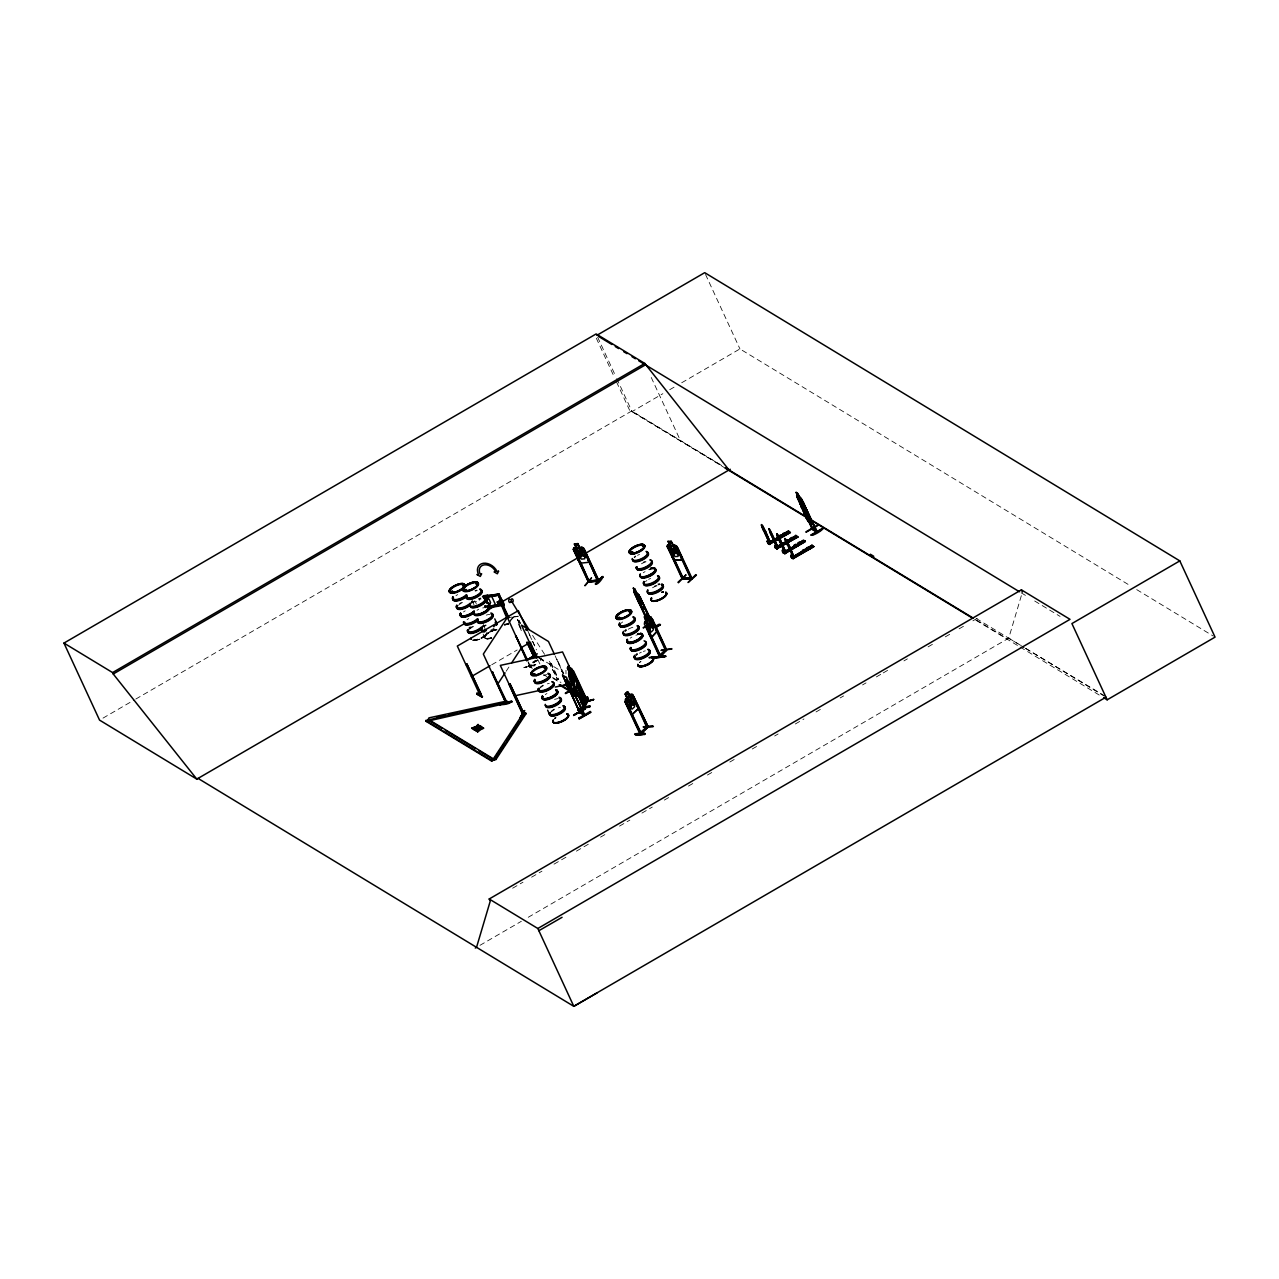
<?xml version="1.0" encoding="UTF-8"?>
<svg xmlns="http://www.w3.org/2000/svg" width="1279" height="1279" viewBox="0 0 1279 1279"><rect width="100%" height="100%" fill="white"/><g stroke="black" fill="none" stroke-linecap="round" stroke-linejoin="round"><path stroke-width="0.75" stroke-dasharray="5 3.75" d="M472.383 601.754L472.335 600.826M483.462 625.751L483.414 624.807A8.585 3.197 -24.8 0 1 482.966 626.822M565.973 673.873L565.973 670.244M528.243 917.283L1008.731 638.173L1022.417 592.065M529.618 665.847C530.881 664.201 530.481 671.939 527.508 662.506M529.586 667.142L529.554 665.272L529.042 665.911M534.238 665.464C500.457 672.418 562.248 658.925 524.454 667.446M506.164 671.235L509.442 666.247M485.333 607.237L486.02 608.021M491.616 637.789A8.489 3.166 -24.8 0 1 485.157 635.615A8.489 3.166 -24.8 0 1 497.051 629.492C490.065 628.197 476.491 642.394 491.728 638.093A8.457 3.15 -24.8 0 1 485.317 635.903A8.457 3.15 -24.8 0 1 497.163 629.78A8.489 3.166 -24.8 0 0 485.716 635.343A8.489 3.166 -24.8 0 0 489.761 638.637M530.082 666.951L527.907 661.882M486.1 634.496L487.507 633.297M519.21 623.56L517.595 619.723L521.48 629.716M521.304 630.643L518.187 622.809M532.672 662.17L535.933 660.268L532.672 662.17L533.247 662.97L541.385 658.205M532.991 662.762L537.804 659.804M532.959 662.81L537.883 659.916M540.985 659.66C538.827 661.499 542.568 657.486 543.751 661.163L539.258 657.758M562.968 673.569L556.973 659.5L563.831 673.601M557.436 659.772L556.573 659.74M103.007 718.111L134.071 700.061M135.798 699.053L631.746 410.975L722.299 465.908L629.588 410.191L615.439 379.575M616.766 378.568L632.034 411.598L662.858 393.692M669.716 389.711L674.848 386.722M681.707 382.757L739.933 348.927L1129.901 585.478M491.744 664.76L517.164 649.988M532.336 668.485L528.547 665.496L530.769 664.201L534.126 666.247M528.978 666.455L531.201 665.16L530.769 664.201M549.714 663.945L551.649 663.977L558.699 679.229L557.74 679.788L549.714 663.945L557.74 679.788M550.689 664.536L551.649 663.977A228.302 3.293 59.4 0 1 547.172 658.253M556.765 679.181L558.699 679.229M512.639 888.202L522.983 882.19M531.6 877.186L541.944 871.175M554.015 864.156L566.085 857.154M576.413 851.143L588.484 844.14M600.554 837.121L607.445 833.125M619.516 826.106L629.86 820.095M641.93 813.092L652.274 807.081M664.329 800.078L671.235 796.066M688.47 786.057L695.36 782.045M707.431 775.042L712.611 772.036M729.845 762.028L736.736 758.015M752.244 748.998L759.15 745.002M774.658 735.985L778.112 733.986M795.346 723.978L803.963 718.958M816.034 711.955L822.925 707.942M840.159 697.934L843.612 695.936M862.574 684.92L866.027 682.906M876.371 676.911L881.535 673.905M883.261 672.898L888.441 669.892M903.949 660.891L907.403 658.877M928.074 646.87L933.254 643.865M945.325 636.846L952.216 632.849M959.106 628.836L966.013 624.839M972.903 620.827L979.794 616.83M479.977 945.325L521.352 921.296M517.931 616.382L508.706 617.981M524.422 667.622L535.885 664.425M476.587 601.658L475.372 601.849L476.412 604.088M482.679 607.957L486.644 607.269M513.95 616.494L517.931 616.558M507.187 617.837L518.251 616.158M504.406 624.28L508.115 623.608M504.597 624.696L508.402 624.248M508.291 624.264L504.39 625.095L508.083 624.632M652.53 568.228L650.723 568.5A8.473 3.166 -24.8 0 1 652.498 568.308A8.489 3.166 -24.8 0 0 650.707 568.547A8.489 3.166 -24.8 0 1 652.466 568.212A8.473 3.166 -24.8 0 0 650.659 568.452M486.132 605.878A8.489 3.166 -24.8 0 0 484.341 606.134L486.18 605.814M495.293 629.748L497.099 629.476M637.422 633.601L639.228 633.329M543.495 660.508L538.331 657.502M543.767 660.955L538.619 657.934M486.436 638.861L487.923 638.908M472.926 640.475L482.247 637.885L486.947 633.169M513.135 617.213L506.884 623.8M479.433 600.251L478.922 599.627A8.473 3.166 -24.8 0 1 481.048 599.02M517.467 619.803L519.29 620.811M518.155 620.747L519.754 622.601L518.73 622.01M1008.731 638.173L1023.887 647.286M1025.566 648.309L1104.736 695.904M1136.711 589.619L1213.339 636.111M1021.17 592.785L1027.932 596.893M1034.695 601.002L1060.067 616.398M976.261 618.476L1024.079 647.494M1025.79 648.533L1104.289 696.144M976.724 620.251L1007.468 638.908M632.034 411.598L725.017 468.018M975.781 620.139L1018.436 646.007M1020.146 647.046L1102.018 696.719M538.939 657.646L562.568 671.971M552.576 677.438L560.969 682.522M553.024 678.382L559.722 682.458M528.547 665.496L531.888 667.526M543.639 674.657L546.996 676.687M705.528 274.441L739.933 348.927M651.251 377.465L680.668 441.111M597.629 337.16L615.934 376.761M596.302 338.184L614.607 377.785M555.102 655.823L563.431 673.841M550.657 663.385L557.708 678.637M527.859 630.995L531.856 639.644M532.656 641.371L535.054 646.566M540.585 658.477L541.097 659.868L540.298 658.589M529.106 633.952L531.68 639.532M532.48 641.275L536.477 649.908M537.692 659.452L540.01 664.137M518.267 623.832L519.882 627.238M528.323 661.803L530.513 666.407M472.479 602.281A8.473 3.166 -24.8 0 0 472.431 601.402L474.701 606.342M483.574 626.278A8.473 3.166 -24.8 0 0 483.526 625.399L485.78 630.323M483.142 634.08L484.901 637.837M472.367 601.897L472.319 600.97A8.585 3.197 -24.8 0 1 471.887 602.825M544.614 654.352A228.302 3.293 59.4 0 1 531.824 634.144M625.143 631.57A8.473 3.166 -24.8 0 1 626.55 630.371M628.277 629.236A8.473 3.166 -24.8 0 1 634.256 626.87M624.823 631.075A8.585 3.197 -24.8 0 1 626.246 629.876M621.258 623.145A8.457 3.15 -24.8 0 1 622.665 621.962M624.632 630.643A8.585 3.197 -24.8 0 1 626.055 629.444M637.278 633.441A8.441 3.15 -24.8 0 1 639.052 633.185M637.374 633.617A8.489 3.166 -24.8 0 1 639.164 633.361M636.223 655.551A8.473 3.166 -24.8 0 1 637.629 654.368M639.372 653.217A8.473 3.166 -24.8 0 1 641.323 652.21M643.353 651.411A8.473 3.166 -24.8 0 1 645.335 650.851M635.903 655.072A8.585 3.197 -24.8 0 1 637.342 653.857M630.163 638.205A8.457 3.15 -24.8 0 1 631.906 637.054M635.887 635.247A8.457 3.15 -24.8 0 1 639.644 634.432M635.711 654.64A8.585 3.197 -24.8 0 1 637.134 653.425M641.45 563.799A8.457 3.15 -24.8 0 1 647.398 561.433M634.096 557.228A8.585 3.197 -24.8 0 1 635.519 556.013M634.4 557.708A8.473 3.166 -24.8 0 1 635.807 556.525M637.55 555.39A8.473 3.166 -24.8 0 1 639.5 554.383M650.435 568.02A8.425 3.134 -24.8 0 1 652.21 567.764M643.145 562.264A8.585 3.197 -24.8 0 1 645.208 561.449M652.514 587.78A8.473 3.166 -24.8 0 1 658.493 585.414M643.321 572.752A8.441 3.15 -24.8 0 1 645.064 571.617M649.029 569.81A8.441 3.15 -24.8 0 1 652.786 568.995M645.495 581.689A8.457 3.15 -24.8 0 1 646.902 580.506M648.645 579.371A8.457 3.15 -24.8 0 1 650.595 578.364M657.838 584.007A8.473 3.166 -24.8 0 1 659.628 583.736M648.853 569.363A8.489 3.166 -24.8 0 1 652.626 568.547M661.515 592.017A8.441 3.15 -24.8 0 1 663.305 591.761M654.24 586.246A8.585 3.197 -24.8 0 1 656.303 585.43M658.301 584.871A8.585 3.197 -24.8 0 1 660.124 584.599M658.109 584.439A8.585 3.197 -24.8 0 1 659.916 584.167M458.426 605.335A8.473 3.166 -24.8 0 1 465.556 601.178M459.529 603.64A8.585 3.197 -24.8 0 1 461.303 602.489M455.948 595.726A8.457 3.15 -24.8 0 1 457.69 594.591M472.159 601.322A8.585 3.197 -24.8 0 1 471.679 602.393M471.839 600.874A8.473 3.166 -24.8 0 1 471.359 601.929M469.505 629.316A8.473 3.166 -24.8 0 1 476.635 625.175M469.185 628.836A8.585 3.197 -24.8 0 1 472.383 626.47M463.478 611.97A8.425 3.134 -24.8 0 1 465.204 610.834M468.849 627.909A8.473 3.166 -24.8 0 1 470.256 626.71M467.027 619.707A8.457 3.15 -24.8 0 1 468.769 618.572M483.254 625.319A8.585 3.197 -24.8 0 1 482.759 626.374M468.993 628.405A8.585 3.197 -24.8 0 1 470.416 627.19M486.58 632.849A8.457 3.15 -24.8 0 1 486.116 633.904M485.141 635.055A8.457 3.15 -24.8 0 1 472.782 639.964M486.707 633.025A8.489 3.166 -24.8 0 1 486.228 634.08M485.237 635.247A8.489 3.166 -24.8 0 1 472.846 640.171M473.342 602.521A8.473 3.166 -24.8 0 1 475.085 601.386M471.631 603.224A8.585 3.197 -24.8 0 1 474.813 600.874M478.858 599.036A8.585 3.197 -24.8 0 1 480.872 598.46M471.28 602.297A8.473 3.166 -24.8 0 1 472.686 601.114M471.423 602.793A8.585 3.197 -24.8 0 1 472.846 601.594M478.65 598.604A8.585 3.197 -24.8 0 1 480.664 598.028M475.18 591.154A8.473 3.166 -24.8 0 1 477.163 590.594M474.973 590.61A8.585 3.197 -24.8 0 1 476.971 590.051M494.222 628.069A8.473 3.166 -24.8 0 1 490.528 630.211M484.421 626.502A8.473 3.166 -24.8 0 1 486.164 625.367M482.711 627.222A8.585 3.197 -24.8 0 1 485.892 624.855M491.52 637.566A8.441 3.15 -24.8 0 1 485.109 635.407A8.441 3.15 -24.8 0 1 496.939 629.316M476.987 610.355A8.425 3.134 -24.8 0 1 478.714 609.22M484.645 606.87A8.425 3.134 -24.8 0 1 486.42 606.598M491.744 638.077A8.473 3.166 -24.8 0 1 485.301 635.919A8.473 3.166 -24.8 0 1 497.179 629.796M482.375 626.294A8.473 3.166 -24.8 0 1 483.766 625.095M482.503 626.79A8.585 3.197 -24.8 0 1 483.926 625.575M484.469 606.39A8.489 3.166 -24.8 0 1 486.26 606.118M484.325 606.118A8.457 3.15 -24.8 0 1 486.1 605.862M486.26 615.135A8.473 3.166 -24.8 0 1 490.033 614.32M540.202 687.99A8.473 3.166 -24.8 0 1 543.351 685.656M547.332 683.849A8.473 3.166 -24.8 0 1 549.315 683.29M539.898 687.51A8.585 3.197 -24.8 0 1 543.079 685.144M543.447 675.424A8.473 3.166 -24.8 0 1 547.22 674.609M551.281 711.971A8.473 3.166 -24.8 0 1 554.431 709.637M558.427 707.831A8.473 3.166 -24.8 0 1 560.41 707.271M550.977 711.492A8.585 3.197 -24.8 0 1 554.159 709.126M545.238 694.625A8.457 3.15 -24.8 0 1 546.964 693.49M554.574 719.022A8.441 3.15 -24.8 0 1 555.965 717.839M554.526 699.421A8.473 3.166 -24.8 0 1 558.299 698.606M513.534 617.149L507.699 624.264L513.614 617.197M555.773 717.551L554.351 718.75A8.489 3.166 -24.8 0 1 555.805 717.551M519.29 620.731L520.313 623.385L519.29 620.731M652.37 567.892L650.563 568.164A8.489 3.166 -24.8 0 1 652.338 567.924M663.465 591.873L661.659 592.145A8.489 3.166 -24.8 0 1 663.417 591.921M639.372 633.665L637.566 633.936A8.489 3.166 -24.8 0 1 639.34 633.729A8.441 3.15 -24.8 0 0 637.502 633.936L639.388 633.713M640.907 661.419A8.441 3.15 -24.8 0 0 639.5 662.602A8.489 3.166 -24.8 0 1 640.875 661.403M639.452 633.968A8.489 3.166 -24.8 0 0 637.661 634.24A8.489 3.166 -24.8 0 1 639.468 634M663.513 592.225A8.441 3.15 -24.8 0 0 661.739 592.481A8.489 3.166 -24.8 0 1 663.545 592.193M481.272 638.413A8.473 3.166 -24.8 0 0 486.835 633.345A8.489 3.166 -24.8 0 1 481.272 638.397A8.489 3.166 -24.8 0 1 472.974 640.459A8.473 3.166 -24.8 0 0 481.272 638.413M555.757 717.375A8.441 3.15 -24.8 0 0 554.351 718.558A8.489 3.166 -24.8 0 1 555.805 717.535"/><path stroke-width="1.5" d="M644.536 624.312L644.696 622.154L644.536 624.312L659.692 657.102L666.391 649.876M502.839 605.622L497.851 594.08L499.162 595.231M498.426 595.343L497.643 594.319M484.741 597.549L499.465 594.991M503.462 604.631L487.155 606.965M532.863 655.472L534.334 656.623L533.391 655.775M577.772 709.046L589.827 705.752L589.939 706.743M577.868 709.925L589.923 706.727M577.996 709.541L590.035 706.264M570.434 691.012L579.915 712.835L578.907 711.396L579.899 711.396M811.414 528.163L812.293 528.083M816.434 531.952L802.748 501.208L816.945 532.256L801.805 499.465L796.13 492.367L797.792 493.47L804.859 507.603M629.62 711.588L624.855 701.516L626.918 697.79L625.079 694.033C629.572 688.166 627.557 697.119 632.545 694.337L648.181 727.064L647.398 725.864L646.534 726.68M584.263 707.303C582.217 708.774 584.439 703.93 584.647 707.255M583.4 706.855L586.901 701.276M583.895 707.911L587.125 701.547M584.743 707.239L569.203 674.177L569.219 671.763M575.518 551.313L589.491 582.041L588.308 582.201L598.844 581.082L583.704 548.275L579.563 547.396L577.9 543.559L574.367 544.007L576.174 547.668M589.027 580.666L587.796 581.098L589.203 582.153L580.49 562.073M589.363 581.002L598.076 580.026L598.556 581.178L597.165 580.09L598.412 579.659L599.084 580.794L588.66 581.913L573.488 549.41M481.096 694.689L466.915 664.009L481.304 694.529M761.405 524.71L762.828 529.09M761.373 525.125L763.435 530.417M768.823 528.675L770.965 534.974M767.832 541.88L768.967 540.873M775.985 545.414L775.09 546.373L777.248 549.091M775.058 545.861L776.529 545.749L775.09 546.373M784.874 539.146L786.217 542.472M783.835 550.082L782.396 550.178L783.419 552.416M791.381 555.438L792.516 555.07L791.685 555.997M791.046 555.917L791.893 555.214L791.589 555.981M500.057 704.793L500.009 703.77L511.696 701.196C509.33 706.456 485.349 704.841 511.888 701.851M511.696 701.308L499.993 703.866M763.259 529.634L768.775 541.672L770.31 542.264L766.009 532.608L770.15 542.36M769.239 529.106L777.824 546.836L776.289 546.245L770.166 532.432M792.804 555.917L793.939 556.605L789.399 545.973M498.714 594.159L497.691 594.639M502.327 604.551L504.006 605.591L498.97 593.904L482.663 596.542M767.432 541.353L768.743 540.665M784.107 550.418L783.228 550.482M506.612 617.597L499.402 600.315L500.824 603.256L500.329 600.634L499.993 601.578M570.13 676.879L584.311 707.926L587.701 701.388L573.504 670.915L572.784 671.619L587.461 701.899M667.606 545.11L667.254 546.597L667.526 545.19L669.94 545.174L668.038 541.289L669.764 545.046M505.829 701.963C506.1 701.052 505.876 701.643 505.94 703.162L483.334 654.065L507.363 617.421L527.124 660.683M506.9 702.363L492.287 671.971L506.34 703.082L506.884 702.315M573.408 549.49L573.935 548.036M802.189 507.987L796.13 492.367M673.505 557.436L683.562 578.939L682.315 579.323L681.691 578.14L683.034 577.852M690.804 579.019L691.763 579.051M654.208 657.982L664.792 656.798L664.872 655.871C618.029 660.971 693.842 652.898 654.224 658.061M641.355 733.491L626.822 703.066L640.779 733.634L640.475 732.371M648.293 726.984L633.744 696.559M450.8 592.497L450.784 592.097M452.606 591.713L451.055 591.905L451.871 591.793M463.318 584.727L462.518 585.606L463.286 585.27M462.55 585.446L463.733 584.903M465.156 590.274L466.1 589.587L465.732 590.434M466.132 589.539L464.916 589.843L466.419 589.891M476.987 583.863L476.076 583.895L476.843 583.144M477.035 583.576L476.3 584.087M533.583 674.257L532.496 675.056L534.894 674.113M532.608 674.992L533.391 674.353M534.046 674.225L533.215 674.609M545.382 667.558L544.47 667.558M545.398 668.022L544.582 667.734M630.579 553.056L631.011 552.32L630.691 553.12M631.666 552.384L631.107 553.072L631.139 552.208M631.89 552.944L632.977 552.112L631.906 552.464M632.481 552.512L631.682 551.92M642.825 545.861L643.737 545.797L642.602 545.861M617.613 617.997L619.835 617.677L618.716 617.309M617.613 618.093L619.564 617.389M629.939 611.378L629.236 611.842L629.556 611.026M629.844 611.874L630.067 610.914M779.758 536.493L781.549 535.981L779.614 536.397M787.816 541.369L787.48 540.553M787.96 541.097L788.903 540.154L787.72 541.161M796.369 544.966L794.962 546.005L796.146 544.998M803.388 550.817L804.875 549.89L804.635 550.865M635.071 733.89L644.904 733.475C638.141 737.567 626.342 732.659 644.872 733.491M644.744 734.498L635.263 734.482L645.064 734.002M768.119 541.625L767.864 541.273M775.65 546.181L776.273 548.067M569.171 671.843L567.348 668.038L568.563 665.847L570.178 669.636M583.879 708.038L568.787 675.232L569.299 671.811L567.476 668.006L568.595 666.039M571.089 668.293L570.322 669.796L568.563 665.847M570.962 668.325L577.916 683.274C575.726 699.069 562.6 668.07 572.001 668.901L587.397 701.915M577.884 709.941L577.772 708.95M593.632 699.405L581.385 702.986L593.632 699.437M586.469 701.388L584.311 706.408M586.741 700.956L587.173 700.237L587.349 701.979M481 694.497C479.657 696.352 478.586 693.298 480.616 693.314M527.444 630.371L518.331 610.643L457.322 646.071L480.041 695.28L480.328 693.426M481.176 694.641L480.296 695.152M659.245 655.919L665.272 649.876M659.724 656.958L659.756 655.28M666.183 648.821L666.167 650.547L665.208 649.428M492.287 671.971L492.703 671.891M526.708 660.779L515.933 635.951L527.524 660.06M516.332 635.871L515.533 636.574M523.623 713.042L522.168 713.586L523.83 714.497L522.807 714.673L508.866 683.945L509.921 683.705L524.15 714.178L509.921 683.705M522.392 713.57L522.839 714.465M520.201 717.439L524.694 710.516L519.913 718.063M583.352 700.348C584.519 698.574 586.453 701.5 584.023 701.228M583.496 700.668L584.279 701.132M584.583 699.837L583.432 700.38M584.183 701.164L585.158 701.18L577.484 684.297M584.807 699.821L584.871 701.308L576.541 682.81M587.189 696.991L582.728 703.85L587.237 696.991L588.1 697.487L583.144 704.361M441.926 728.311L428.497 720.173L428.945 717.871L506.724 701.036L507.171 701.995L506.292 703.322L426.275 721.452L425.843 720.509L505.844 702.379L506.724 701.036M497.419 684.569L505.077 672.898M511.632 662.906L521.464 647.925M493.23 759.071L523.271 713.282L525.541 712.787L525.989 713.746L495.932 759.534L493.662 760.03L493.23 759.071L495.485 758.591L525.541 712.787M493.662 760.03L504.39 743.675M506.548 740.397L510.833 733.858M512.975 730.581L518.347 722.411M520.489 719.134L523.719 714.226L525.989 713.746M669.844 545.254L668.837 546.549L672.067 553.551L675.056 556.509L678.014 556.429L678.206 553.391L671.123 541.289L672.946 544.966L676.735 546.213L681.387 556.285L681.803 559.994M579.467 712.467L584.487 715.505M584.359 714.162L579.675 712.019M811.925 529.282L816.897 532.224M812.82 529.234L796.817 496.46L806.09 517.435M815.906 530.865L816.386 530.593M640.747 732.451L640.219 733.011M647.19 726.024L647.158 727.639M574.447 543.927L576.285 547.86L575.134 549.299L578.364 556.301L581.481 559.131L584.695 558.795L585.047 555.614L581.801 548.611L579.499 547.54L577.772 543.783L574.543 544.119M477.035 693.122L482.519 696.735L476.731 694.049L477.035 693.17M481.863 697.087L476.731 694.049M584.391 707.831L570.242 677.358M785.338 551.569L781.197 541.816L785.498 551.489L783.963 550.897L779.183 540.218M487.331 595.247L483.334 595.79L491.44 595.71L495.437 604.599L488.482 606.917M491.376 595.79L487.219 595.183M497.275 601.929L498.091 603.672L497.275 601.929L501.224 601.386M499.593 602.073C501.976 602.729 500.808 598.812 499.242 600.506M451.167 591.777L452.622 591.282M451.775 592.433L452.478 591.234M464.229 590.786L464.645 589.907M532.592 674.625L533.615 673.729M642.697 545.989L643.593 545.701M544.646 667.446L544.294 668.198L545.11 667.43M629.268 611.538L630.435 611.138M787.288 541.049L788.248 540.425M488.578 604.903L490.608 602.569L488.994 599.068L485.221 597.645M649.14 634.304L651.666 637.31L656.83 631.746L655.775 627.27L651.011 617.229L649.812 616.638L644.68 622.265L646.247 620.667L644.52 616.91M649.844 616.798L648.293 618.444L646.582 614.496L644.28 616.878L648.853 630.115L651.347 631.938L653.393 629.716L653.089 625.527L639.068 595.183L634 591.154L634.048 592.337L634.08 591.298M646.646 625.831L645.671 626.534L646.646 625.831L660.779 656.399M649.7 616.638L651.123 617.213L666.311 649.956L665.608 650.643L651.619 620.107L652.594 619.404L666.727 649.972L660.14 657.038L659.548 655.951M651.619 620.107L652.594 619.404M651.555 637.15L656.607 631.682L655.775 627.27M661.275 650.419L671.635 648.645M665.128 649.572L666.167 648.805M665.64 649.844L660.076 655.503M574.575 551.409L575.294 551.553M581.865 547.076L583.704 548.275M597.821 581.242L583.927 550.434L584.871 550.338L598.956 580.81M584.871 550.338L583.688 550.689M577.916 559.515L580.714 563.144L588.82 562.296L588.228 558.347L588.676 562.184M580.714 563.144L578.108 559.403M591.522 577.788L585.063 585.654M584.919 585.574L591.25 578.396M597.549 580.154L589.123 581.258M583.927 550.434L597.853 581.21M595.582 584.407C610.355 565.638 598.924 586.549 595.295 583.927L602.121 576.701L602.921 577.277M484.933 599.787C487.331 594.783 489.313 600.506 485.157 601.466L490.177 604.152L486.42 602.937M474.365 729.893L476.3 726.968L480.121 725.753L474.365 729.893L473.662 729.014L475.436 727.207L473.965 729.638M477.659 731.892L479.593 728.966L483.398 727.735L477.659 731.892L476.955 730.996L478.714 729.206L477.243 731.636M475.724 727.847L472.654 728.854L471.967 727.975L475.836 726.744L478.042 724.49L478.73 725.369L477.003 727.127L478.442 724.729M472.255 728.614L476.14 727.367L478.042 724.49M479.017 729.845L475.932 730.837L475.26 729.973L479.129 728.726L481.32 726.472L482.023 727.351L480.28 729.126L481.735 726.728M475.548 730.613L479.417 729.366L481.32 726.472M533.327 656.559L534.254 656.559M534.302 656.671L527.603 642.282M625.239 699.437L631.234 693.905M627.158 703.05L626.118 703.722L640.731 734.13L639.692 733.107M647.046 727.799L633.041 697.215L634.08 696.543M637.294 704.393L637.997 708.806L632.114 714.497L638.237 708.854L632.481 694.465M643.625 726.744L652.77 726.168M640.171 733.011L646.678 727M647.03 726.984L640.619 732.691M648.181 727.048L640.683 734.13M668.485 548.499L669.365 548.467L668.485 548.499L682.714 578.955L692.163 578.7L677.966 548.243L676.815 548.531L690.964 579.067M676.639 546.293L691.715 579.035M677.966 548.243L676.815 548.531M671.859 556.525L674.577 560.234L682.027 560.042L674.481 560.314L667.222 546.469L682.362 579.291L691.779 579.003L691.475 577.596L690.452 577.948M681.723 578.204L682.986 579.307M678.046 582.201L686.008 574.831L678.382 582.776M690.708 577.98L682.906 578.428M683.178 578.172L691.539 577.612M695.776 574.623L688.054 582.537L696.431 575.118M451.071 592.177L451.439 591.298M642.793 546.117L642.522 546.325M534.638 673.809L533.055 674.065M534.542 674.337L533.231 675.008M618.796 617.933L618.045 617.885M629.476 611.074L629.476 611.586M803.516 550.689L805.099 550.146M804.907 550.37L803.404 551.121M666.199 650.483L651.986 620.059M647.654 727.143L640.124 734.29L624.967 701.5M524.326 711.268L520.393 717.935M647.606 727.623L633.041 697.215M500.728 602.361L501.608 601.418L499.833 601.785M463.622 585.366L462.662 585.702M631.011 552.416L631.842 551.984M617.533 618.572L619.388 618.221M780.046 536.205L781.469 535.805L780.19 536.588M588.212 580.762L588.724 581.881M801.006 500.776L799.183 499.865L800.878 500.952M799.823 503.974L799.871 502.887L805.962 517.499M802.317 504.31L809.255 519.402M802.477 506.996L801.182 506.404L805.306 508.738M803.708 505.237C807.625 511.936 797.744 495.836 805.786 509.873M804.043 508.051L806.489 510.289L810.95 520.393M805.274 508.626L806.362 510.369M809.703 516.924L810.726 520.393L806.713 517.979L804.603 513.966L806.106 516.604M808.28 521.448L805.914 517.483L808.28 521.448L812.181 523.623M811.078 520.313L812.165 523.83L809.639 516.876M467.091 664.105L466.068 664.712M525.861 629.764L527.06 629.268L526.037 629.876M530.433 643.401L536.892 657.726M635.471 594.223L645.479 616.27M535.677 654.384L527.827 659.772L535.965 655.008M537.308 653.825L527.524 659.58M533.839 656.335L526.756 642.234M640.507 597.197L639.644 597.149L649.62 616.926M643.305 627.541L646.87 626.246M643.321 627.973L646.758 626.055M654.976 626.726C660.795 622.265 662.218 624.664 655.551 627.541M660.38 624.584L655.264 627.365L660.428 624.648M565.382 693.122L576.829 686.487L577.373 687.255L565.446 693.202M565.638 693.618L577.357 687.239M465.252 623.177L196.806 779.119L99.554 720.109L63.95 643.081L596.142 333.931L644.776 363.428L728.998 469.969L725.641 467.938L805.882 516.604M596.797 335.354L704.713 272.667L1179.814 560.889L1215.05 637.134L1107.15 699.821L1103.729 697.758M63.95 643.081L112.584 672.578L644.776 363.428M112.584 672.578L113.239 674.001L645.431 364.851M489.393 609.156L577.309 558.092M585.926 553.088L730.261 469.249M471.407 676.575L490.049 665.735M520.553 648.021L530.721 642.122M634.944 589.171L641.882 604.28L638.109 599.835L633.393 588.1L635.071 589.187M796.769 496.604L796.737 495.437L796.897 496.54M635.008 591.921L633.281 588.164L636.798 592.848M798.304 498.986L812.453 529.522M800.478 497.851L801.805 499.465M637.773 593.696L639.068 595.183M812.085 528.723L817.393 531.984L802.349 501.448M764.602 529.73L761.708 524.534M763.771 528.563L765.002 530.417M640.987 606.278L638.749 602.233L640.859 606.358L644.728 608.74L643.657 605.207M764.41 531.632L769.015 541.672M769.063 529.602L769.191 528.803M803.708 510.561L801.469 506.516M772.132 534.302L770.182 530.289M771.94 536.205L776.545 546.245M777.856 537.772L776.721 534.254L778.287 538.955M768.231 543.191L767.384 540.857L768.743 543.511M777.664 546.916L773.539 537.164M779.806 538.955L776.897 533.759M778.735 536.397C783.467 539.098 775.506 535.917 780.829 535.182L782.636 536.461L780.829 535.182M782.7 534.094C787.432 536.796 779.471 533.615 784.794 532.879L786.601 534.174L784.794 532.879M786.313 532.336L788.296 530.849L790.39 532.496L769.51 544.262M771.301 542.568L769.255 540.569L767.16 541.784L768.343 543.719L789.015 531.696L767.816 543.383M778.959 537.772L780.798 540.953M790.374 532.528L769.207 544.087M784.203 550.897L779.598 540.857M775.761 547.764L774.914 545.43L776.449 547.972M785.002 539.466L792.564 556.029M775.298 547.668L774.674 546.341L776.785 545.126L777.392 546.453M784.858 538.491L786.281 540.058L784.97 538.523M786.265 540.953C790.998 543.655 783.02 540.473 788.36 539.738L790.166 541.033L788.36 539.738M790.214 538.667C794.946 541.353 786.985 538.171 792.325 537.436L794.131 538.731L792.325 537.436M793.843 536.892L795.81 535.405L797.92 537.068L776.673 548.739L797.696 536.956M775.666 548.147L796.529 536.253L775.33 547.94M775.554 548.067L796.353 536.029M797.377 536.764L776.657 548.499L797.313 536.493L797.904 537.084M817.505 525.109L806.074 531.76M806.09 532.224L817.713 525.621M579.803 712.819L562.504 675.072L566.549 677.454M782.396 550.178L784.123 552.624M816.018 531.121L812.485 528.499M782.348 550.993C787.72 548.739 780.43 550.418 783.004 552.592L804.203 540.905L783.324 552.8M793.779 556.701L789.639 546.932M811.142 534.83L822.637 528.259C824.315 529.538 811.366 537.084 811.19 534.894M566.405 677.438L584.535 715.537L568.643 681.483M793.923 545.605C798.656 548.307 790.694 545.126 796.018 544.39L797.84 545.685L796.018 544.39M797.888 543.303C802.62 546.005 794.659 542.824 799.983 542.088L801.789 543.383L799.983 542.088M801.501 541.545L803.484 540.058L805.37 541.609L784.587 553.519M782.956 552.56L803.979 540.793L783.276 552.752M784.89 553.711L805.035 541.401M809.943 546.661L811.925 545.174L812.645 546.021L791.941 558.028L790.838 555.31L792.372 557.836M791.973 558.044L790.79 556.109L793.012 554.974L793.492 556.221M570.786 684.777L569.938 684.729L584.983 715.265L583.959 713.874M802.365 550.721C807.097 553.423 799.135 550.242 804.459 549.506L806.266 550.801L804.459 549.506M806.33 548.435C811.062 551.137 803.1 547.956 808.424 547.22L810.231 548.499L808.424 547.22M791.621 557.82L812.453 545.813M813.684 546.645L793.108 558.715L792.341 557.052M792.772 558.491L813.812 546.725M569.507 690.212L574.111 695.552L572.321 694.625L569.171 689.013M570.706 690.788L560.426 684.841M573.504 692.483L568.308 688.534L562.632 674.992M585.59 700.109L587.812 698.814L588.26 699.757L586.022 701.052L573.839 692.978M425.843 720.509L491.28 760.206L493.502 758.911L493.95 759.87L491.728 761.165L426.275 721.452M573.647 715.073L585.095 708.39L573.647 715.441M573.663 715.441L585.302 708.902L573.663 715.041M583.608 714.401L580.058 711.779M578.716 718.111L590.227 711.54L590.738 712.275L579.291 718.894L578.779 718.19M579.019 718.75L590.722 712.243L590.195 711.508M489.202 898.993L1021.393 589.843L1070.027 619.34L537.835 928.49L489.202 898.993L490.225 901.215L476.539 947.323L475.276 948.043M1179.814 560.889L1071.914 623.576L1107.15 699.821M1105.983 697.183L573.807 1006.333L198.069 778.399L196.806 779.119L113.239 674.001M538.859 930.712L562.073 917.315M597.021 992.92L573.807 1006.333L537.835 928.49M500.025 602.281L501.08 602.057L499.737 602.393M452.19 591.937L450.816 592.337M682.602 578.14L681.851 578.172M691.188 578.763L690.852 577.58M660.364 656.383L646.279 625.879M464.261 590.626L466.148 589.667M584.535 714.993L580.09 712.227M500.792 602.169L507.939 617.837M476.715 726.504L480.121 725.753M471.967 727.975L475.436 727.207M477.003 727.127L480.408 726.376M479.993 728.486L483.398 727.735M475.26 729.973L478.714 729.206M480.28 729.126L483.702 728.375M465.332 589.507L466.627 589.827M465.348 590.61L464.501 590.115M632.034 552.064L630.675 553.295L631.714 553.024M630.163 611.17L629.332 611.282L630.307 611.138M618.556 618.46L617.693 618.62M533.599 673.777L534.51 673.745M661.291 650.26L671.859 649.108M576.525 678.877L577.916 683.274M581.385 702.986L593.456 699.805M581.369 702.826L593.456 699.629M508.722 684.169L509.777 683.945M500.201 704.425L512 701.835M514.398 695.904L539.69 690.436M555.246 687.063L572.736 683.274M437.162 717.151L444.932 715.457M448.833 714.625L456.603 712.931M460.488 712.099L476.044 708.726M479.945 707.879L507.171 701.995M482.455 596.797L499.066 594.111M484.949 597.293L499.449 595.055M498.091 603.672L500.984 603.048M487.347 606.71L503.766 604.28M503.047 605.239L504.214 605.223L502.759 605.591M489.441 607.717L502.343 605.511M502.935 605.75C508.067 607.365 495.756 590.786 499.13 595.263M585.174 700.94L583.991 701.436L576.429 684.521M522.903 714.689L524.134 714.146M576.349 547.796L573.759 548.004L573.28 549.458L588.436 582.185M573.855 548.115L581.801 547.3M626.806 697.79L626.246 700.284L629.492 707.287L632.146 709.094L634.544 706.855L634.432 702.651L631.187 695.648L629.332 695.6M653.409 726.392L643.609 726.728M643.177 726.952L653.057 726.616M667.942 541.369L671.203 541.209M667.622 545.302L674.928 545.11L676.559 546.341M796.273 544.758L794.867 545.797M794.994 545.829L796.449 544.774M648.181 618.46L649.86 618.524M570.194 669.828L571.313 670.004L575.39 681.083L574.383 683.114L572.448 681.179M812.501 528.946L808.184 520.009M769.031 528.675L769.606 529.282M799.983 500.744L801.006 501.336L800.254 498.474L804.603 508.546M800.574 501.992L801.581 502.583M803.867 505.285L799.759 502.951L801.022 503.782M801.293 504.262L802.317 504.853M801.725 504.965L803.324 505.876M801.885 505.525L802.892 506.116M804.507 509.49L803.036 508.482L806.282 515.485L807.864 516.396L804.523 509.713M808.152 521.432L812.277 523.766M533.935 655.871L536.588 657.438M533.535 656.095L536.189 657.678M598.476 336.377L611.89 344.515M615.247 346.545L618.604 348.575M623.64 351.629L626.982 353.659M632.018 356.713L635.375 358.76M638.733 360.79L1019.459 591.761M796.689 493.39L797.68 493.998M797.265 494.653L798.256 495.245M796.609 495.517L797.984 496.284M796.689 495.644L800.51 497.963M803.212 505.557L801.661 504.613L798.432 497.611L799.983 498.554L804.939 509.378M870.344 554.223L873.765 556.301M811.014 519.722L973.303 618.173M725.017 468.018L806.905 517.691M812.021 520.793L972.376 618.061M811.925 545.174L813.732 546.469M786.185 532.064L787.88 533.087M793.715 536.636L795.41 537.66M801.389 541.273L803.068 542.312M809.815 546.405L811.51 547.428M778.463 546.149L779.071 547.476M786.137 550.801L786.745 552.128L785.066 550.913L782.972 552.128L784.922 553.727L784.027 552.016M777.392 546.261L778.831 547.124M793.508 556.029L794.93 556.893M767.208 540.969L768.263 540.937M790.838 555.31L791.749 555.757M768.711 542.728L769.718 544.502L767.784 542.92M791.413 557.26L793.092 558.459M633.952 589.123L634.944 589.731M634.528 590.37L635.535 590.978M640.955 606.182L644.776 608.5M535.565 655.599L538.939 657.646M565.894 682.283L580.042 712.803M566.805 685.288L571.793 688.31M564.327 684.553L567.684 686.599M572.704 689.653L587.812 698.814M573.152 690.596L588.26 699.757M573.424 692.339L572.257 691.635L574.111 695.552M559.179 684.777L584.343 700.045M571.729 692.818L573.296 694.673L572.305 694.065M584.311 715.553L583.512 714.194M428.065 719.214L493.502 758.911M445.284 730.341L475.484 748.663M478.842 750.709L493.95 759.87M793.14 558.603L791.653 555.821M629.604 711.492L632.226 714.497M787.56 542.792L788.983 545.43M796.497 536.253L795.81 535.405M777.248 549.075L775.298 547.476L796.002 535.949M767.992 541.241L769.207 543.783M768.343 543.687L767.752 543.111L788.743 531.313L768.071 543.319M777.104 534.03L777.68 535.022M779.439 540.953L778.783 539.53M805.418 514.989L807.657 518.491M801.006 502.039L798.032 497.115L800.942 501.4M801.741 503.079L804.251 507.139M788.631 544.758L786.281 540.058M787.624 545.334L786.441 542.792M780.35 539.546L780.973 541.497M778.623 539.626L778.176 538.219M772.532 534.99L773.379 537.26M1021.393 589.843L1022.417 592.065M799.295 499.801L803.34 508.466M809.479 522.088L812.852 529.298M777.84 534.926L779.119 537.676M784.443 549.778L785.05 551.105M783.18 550.466L783.931 552.72M762.652 525.717L763.931 528.467M677.087 548.275L691.587 579.083M669.077 548.723L683.274 579.227M640.044 596.925L649.156 616.654M638.908 595.279L649.588 618.684M636.766 596.302L645.879 616.03M646.678 619.58L634.096 592.177L638.589 602.329M646.039 626.486L660.14 656.99M629.444 695.584L627.637 691.635L625.223 694.081L627.062 697.822M570.834 669.876L562.536 651.938L500.313 665.4L523.111 714.369M576.285 684.761L584.055 701.484M573.983 695.632L569.155 683.961L565.382 679.517L565.942 682.011M554.271 654.033L548.467 641.482L521.464 625.095L536.429 657.454M579.931 711.332L580.426 712.579M566.293 682.043L568.771 687.431M530.481 643.129L537.276 657.502M527.22 642.506L533.903 656.894M498.538 595.55L508.69 617.165M500.808 601.881L508.291 617.645M501.064 603.48L507.587 617.325M547.62 710.149L549.235 713.65M486.1 599.515L487.715 603.017M494.765 618.86L496.364 622.377M492.303 672.498L506.292 703.322M495.485 758.591L495.932 759.534M491.28 760.206L491.728 761.165M789.127 545.334L789.479 547.028M765.513 531.009L765.785 532.272M806.394 509.49L807.481 513.007M765.769 531.648L765.849 532.703M681.275 556.269L681.931 560.122M801.309 506.324L801.341 507.507M812.421 545.909L791.381 557.676L812.101 545.717M528.946 629.508A228.302 3.293 59.4 0 1 512.128 602.121M627.445 639.772A8.441 3.15 -24.8 0 0 634.88 641.546A8.441 3.15 -24.8 0 0 641.802 634.08A8.489 3.166 -24.8 0 1 634.928 641.642A8.489 3.166 -24.8 0 1 627.445 639.852M637.518 626.646A8.473 3.166 -24.8 0 1 633.649 633.601A8.473 3.166 -24.8 0 1 623.688 633.776M640.523 633.233A8.441 3.15 -24.8 0 1 635.679 640.619A8.441 3.15 -24.8 0 1 627.222 639.276M637.182 625.671A8.585 3.197 -24.8 0 1 632.242 633.201A8.585 3.197 -24.8 0 1 623.64 631.826M637.933 625.591A8.473 3.166 -24.8 0 1 630.979 633.105A8.473 3.166 -24.8 0 1 623.512 631.314M635.263 619.228A8.473 3.166 -24.8 0 1 626.726 626.47A8.473 3.166 -24.8 0 1 620.283 624.312M633.281 617.261A8.585 3.197 -24.8 0 1 628.357 624.776A8.585 3.197 -24.8 0 1 619.755 623.417M632.977 616.83A8.473 3.166 -24.8 0 1 628.101 624.248A8.473 3.166 -24.8 0 1 619.628 622.905M637.374 626.102A8.585 3.197 -24.8 0 1 633.441 633.137A8.585 3.197 -24.8 0 1 623.353 633.329M633.489 617.693A8.585 3.197 -24.8 0 1 629.556 624.728A8.585 3.197 -24.8 0 1 619.468 624.919M640.651 633.409A8.489 3.166 -24.8 0 1 635.775 640.859A8.489 3.166 -24.8 0 1 627.286 639.5M648.597 650.643A8.473 3.166 -24.8 0 1 643.737 658.061A8.473 3.166 -24.8 0 1 635.247 656.719M648.453 650.084A8.585 3.197 -24.8 0 1 643.513 657.614A8.585 3.197 -24.8 0 1 634.928 656.255M648.261 649.652A8.585 3.197 -24.8 0 1 643.321 657.182A8.585 3.197 -24.8 0 1 634.72 655.807M647.941 649.236A8.473 3.166 -24.8 0 1 643.081 656.655A8.473 3.166 -24.8 0 1 634.592 655.312M645.767 642.586A8.473 3.166 -24.8 0 1 638.829 650.084A8.473 3.166 -24.8 0 1 631.362 648.293M645.639 642.026A8.585 3.197 -24.8 0 1 638.605 649.636A8.585 3.197 -24.8 0 1 631.027 647.829M645.447 641.594A8.585 3.197 -24.8 0 1 638.397 649.204A8.585 3.197 -24.8 0 1 630.835 647.398M644.056 640.811A8.473 3.166 -24.8 0 1 640.187 647.75A8.473 3.166 -24.8 0 1 630.227 647.941M641.115 634.512A8.441 3.15 -24.8 0 1 637.262 641.418A8.441 3.15 -24.8 0 1 627.334 641.61M651.746 657.406A8.489 3.166 -24.8 0 1 647.861 664.361A8.489 3.166 -24.8 0 1 637.885 664.552M651.73 561.561A8.473 3.166 -24.8 0 1 644.792 569.075A8.473 3.166 -24.8 0 1 637.326 567.284M653.681 567.796A8.441 3.15 -24.8 0 1 648.821 575.182A8.441 3.15 -24.8 0 1 640.379 573.839M651.603 561.017A8.585 3.197 -24.8 0 1 644.568 568.627A8.585 3.197 -24.8 0 1 636.99 566.821M646.135 551.393A8.473 3.166 -24.8 0 1 642.25 558.331A8.473 3.166 -24.8 0 1 632.306 558.523M650.324 560.234A8.585 3.197 -24.8 0 1 646.407 567.268A8.585 3.197 -24.8 0 1 636.303 567.46M650.004 559.818A8.457 3.15 -24.8 0 1 646.135 566.741A8.457 3.15 -24.8 0 1 636.207 566.933M646.774 552.8A8.457 3.15 -24.8 0 1 642.905 559.738A8.457 3.15 -24.8 0 1 632.961 559.93M646.646 552.24A8.585 3.197 -24.8 0 1 642.713 559.291A8.585 3.197 -24.8 0 1 632.609 559.483M646.439 551.809A8.585 3.197 -24.8 0 1 642.506 558.843A8.585 3.197 -24.8 0 1 632.418 559.051M653.809 567.972A8.489 3.166 -24.8 0 1 649.924 574.926A8.489 3.166 -24.8 0 1 639.948 575.118M665.831 592.161A8.441 3.15 -24.8 0 1 658.909 599.627A8.441 3.15 -24.8 0 1 651.475 597.853M661.419 584.215A8.585 3.197 -24.8 0 1 656.479 591.745A8.585 3.197 -24.8 0 1 647.877 590.37M662.17 584.151A8.473 3.166 -24.8 0 1 655.216 591.649A8.473 3.166 -24.8 0 1 647.75 589.859M657.726 576.237A8.585 3.197 -24.8 0 1 652.786 583.768A8.585 3.197 -24.8 0 1 644.184 582.393M657.518 575.806A8.585 3.197 -24.8 0 1 652.594 583.32A8.585 3.197 -24.8 0 1 643.992 581.961M658.269 575.726A8.473 3.166 -24.8 0 1 651.331 583.224A8.473 3.166 -24.8 0 1 643.865 581.449M661.755 585.206A8.473 3.166 -24.8 0 1 658.845 591.617A8.473 3.166 -24.8 0 1 647.973 593.2M661.611 584.647A8.585 3.197 -24.8 0 1 657.678 591.681A8.585 3.197 -24.8 0 1 647.59 591.873M657.87 576.781A8.473 3.166 -24.8 0 1 653.985 583.72A8.473 3.166 -24.8 0 1 644.04 583.911M654.272 569.075A8.441 3.15 -24.8 0 1 650.403 575.982A8.441 3.15 -24.8 0 1 640.491 576.174M654.097 568.595A8.489 3.166 -24.8 0 1 650.212 575.55A8.489 3.166 -24.8 0 1 640.235 575.742M665.943 592.305A8.489 3.166 -24.8 0 1 658.989 599.819A8.489 3.166 -24.8 0 1 651.507 598.028M469.617 605.686A8.473 3.166 -24.8 0 1 460.12 609.459A8.473 3.166 -24.8 0 1 457.45 606.486M474.029 611.074A8.425 3.134 -24.8 0 1 464.053 615.918A8.425 3.134 -24.8 0 1 460.536 613.057M469.473 605.223A8.585 3.197 -24.8 0 1 459.832 609.044A8.585 3.197 -24.8 0 1 457.115 606.022M470.688 603.576A8.585 3.197 -24.8 0 1 460.504 608.516A8.585 3.197 -24.8 0 1 456.923 605.591M467.139 596.094A8.473 3.166 -24.8 0 1 457.099 600.954A8.473 3.166 -24.8 0 1 453.565 598.076M465.572 596.797A8.585 3.197 -24.8 0 1 455.948 600.618A8.585 3.197 -24.8 0 1 453.23 597.613M466.803 595.167A8.585 3.197 -24.8 0 1 456.619 600.091A8.585 3.197 -24.8 0 1 453.038 597.181M466.483 594.671A8.473 3.166 -24.8 0 1 456.443 599.547A8.473 3.166 -24.8 0 1 452.91 596.669M470.384 603.096A8.473 3.166 -24.8 0 1 460.344 607.957A8.473 3.166 -24.8 0 1 456.795 605.079M474.173 611.266A8.489 3.166 -24.8 0 1 464.117 616.142A8.489 3.166 -24.8 0 1 460.568 613.265M474.445 611.874A8.489 3.166 -24.8 0 1 464.389 616.75A8.489 3.166 -24.8 0 1 460.84 613.872M482.119 628.485A8.473 3.166 -24.8 0 1 472.079 633.361A8.473 3.166 -24.8 0 1 468.53 630.483M471.152 638.972A8.457 3.15 -24.8 0 1 471.104 638.093M481.975 627.989A8.585 3.197 -24.8 0 1 471.791 632.929A8.585 3.197 -24.8 0 1 468.21 630.003M481.767 627.557A8.585 3.197 -24.8 0 1 471.599 632.497A8.585 3.197 -24.8 0 1 468.002 629.572M478.218 620.075A8.473 3.166 -24.8 0 1 468.178 624.935A8.473 3.166 -24.8 0 1 464.645 622.058M473.214 613.504A8.425 3.134 -24.8 0 1 463.765 617.261A8.425 3.134 -24.8 0 1 461.111 614.304M477.579 618.668A8.473 3.166 -24.8 0 1 468.45 623.369A8.473 3.166 -24.8 0 1 463.51 621.706M481.464 627.078A8.473 3.166 -24.8 0 1 472.351 631.778A8.473 3.166 -24.8 0 1 467.395 630.115M478.09 619.58A8.585 3.197 -24.8 0 1 468.849 624.344A8.585 3.197 -24.8 0 1 463.829 622.665M477.882 619.148A8.585 3.197 -24.8 0 1 468.642 623.912A8.585 3.197 -24.8 0 1 463.622 622.233M471.216 639.18A8.489 3.166 -24.8 0 1 471.168 638.317M484.309 598.796A8.473 3.166 -24.8 0 1 480.44 605.734A8.473 3.166 -24.8 0 1 470.48 605.926M488.402 605.734A8.457 3.15 -24.8 0 1 481.464 613.217A8.457 3.15 -24.8 0 1 474.013 611.442M481.48 590.738A8.473 3.166 -24.8 0 1 474.541 598.236A8.473 3.166 -24.8 0 1 467.075 596.462M473.742 612.993A8.473 3.166 -24.8 0 0 483.702 612.817A8.473 3.166 -24.8 0 0 487.587 605.862A8.489 3.166 -24.8 0 1 483.702 612.801A8.489 3.166 -24.8 0 1 473.726 612.993M479.769 588.979A8.473 3.166 -24.8 0 1 474.909 596.398A8.473 3.166 -24.8 0 1 466.419 595.055M484.165 598.252A8.585 3.197 -24.8 0 1 480.249 605.287A8.585 3.197 -24.8 0 1 470.144 605.479M483.974 597.821A8.585 3.197 -24.8 0 1 480.041 604.855A8.585 3.197 -24.8 0 1 469.953 605.047M483.67 597.389A8.473 3.166 -24.8 0 1 479.785 604.327A8.473 3.166 -24.8 0 1 469.825 604.519M480.28 589.843A8.585 3.197 -24.8 0 1 476.364 596.877A8.585 3.197 -24.8 0 1 466.259 597.069M480.089 589.395A8.585 3.197 -24.8 0 1 476.156 596.446A8.585 3.197 -24.8 0 1 466.052 596.638M487.459 605.559A8.489 3.166 -24.8 0 1 482.567 613.009A8.489 3.166 -24.8 0 1 474.077 611.65M484.725 631.826A8.457 3.15 -24.8 0 1 481.575 629.907M495.389 622.793A8.457 3.15 -24.8 0 1 497.019 623.784M496.955 624.136A8.585 3.197 -24.8 0 1 496.476 625.207M484.437 631.41A8.585 3.197 -24.8 0 1 481.719 628.389M495.261 622.233A8.585 3.197 -24.8 0 1 496.907 623.241M496.124 622.17A8.585 3.197 -24.8 0 1 496.284 624.776M486.052 630.707A8.585 3.197 -24.8 0 1 481.512 627.957M495.804 621.738A8.473 3.166 -24.8 0 1 495.948 624.296M494.973 625.463A8.473 3.166 -24.8 0 1 493.566 626.662M485.86 630.163A8.473 3.166 -24.8 0 1 481.4 627.445M491.36 613.824A8.585 3.197 -24.8 0 1 486.436 621.354A8.585 3.197 -24.8 0 1 477.834 619.979M492.239 613.744A8.585 3.197 -24.8 0 1 485.205 621.354A8.585 3.197 -24.8 0 1 477.627 619.548M490.864 612.961A8.473 3.166 -24.8 0 1 485.988 620.379A8.473 3.166 -24.8 0 1 477.499 619.036M487.923 606.63A8.457 3.15 -24.8 0 1 484.054 613.552A8.457 3.15 -24.8 0 1 474.109 613.744M487.731 606.166A8.489 3.166 -24.8 0 1 483.846 613.121A8.489 3.166 -24.8 0 1 473.869 613.312M491.504 614.368A8.473 3.166 -24.8 0 1 487.635 621.306A8.473 3.166 -24.8 0 1 477.675 621.498M510.657 601.642A1.695 0.959 81.2 0 1 509.506 602.409A1.695 0.959 81.2 0 1 508.738 600.331A1.695 0.959 81.2 0 1 509.761 599.212M553.631 683.434A8.457 3.15 -24.8 0 1 546.693 690.916A8.457 3.15 -24.8 0 1 539.242 689.141M555.885 690.196A8.489 3.166 -24.8 0 1 551.009 697.631A8.489 3.166 -24.8 0 1 542.504 696.272A8.457 3.15 -24.8 0 0 550.961 697.535A8.489 3.166 -24.8 0 0 555.853 690.116A8.457 3.15 -24.8 0 1 550.961 697.535A8.489 3.166 -24.8 0 1 542.472 696.208M555.598 689.653A8.457 3.15 -24.8 0 1 551.745 696.575A8.457 3.15 -24.8 0 1 541.8 696.767M553.519 682.89A8.585 3.197 -24.8 0 1 546.469 690.484A8.585 3.197 -24.8 0 1 538.907 688.678M552.24 682.091A8.585 3.197 -24.8 0 1 547.3 689.621A8.585 3.197 -24.8 0 1 538.699 688.246M549.746 675.008A8.473 3.166 -24.8 0 1 542.808 682.522A8.473 3.166 -24.8 0 1 535.341 680.732M548.547 674.113A8.585 3.197 -24.8 0 1 543.607 681.627A8.585 3.197 -24.8 0 1 535.022 680.268M548.355 673.681A8.585 3.197 -24.8 0 1 543.415 681.195A8.585 3.197 -24.8 0 1 534.814 679.836M548.036 673.266A8.457 3.15 -24.8 0 1 543.175 680.668A8.457 3.15 -24.8 0 1 534.702 679.325M551.936 681.659A8.473 3.166 -24.8 0 1 548.052 688.598A8.473 3.166 -24.8 0 1 538.091 688.789M555.71 689.829A8.489 3.166 -24.8 0 1 550.833 697.263A8.489 3.166 -24.8 0 1 542.344 695.904M542.632 696.543A8.489 3.166 -24.8 0 0 551.121 697.886A8.489 3.166 -24.8 0 0 556.013 690.468A8.489 3.166 -24.8 0 1 551.121 697.886A8.489 3.166 -24.8 0 1 542.632 696.559M563.655 707.063A8.457 3.15 -24.8 0 1 558.795 714.481A8.457 3.15 -24.8 0 1 550.322 713.138M567.748 714.002A8.457 3.15 -24.8 0 1 560.81 721.484A8.457 3.15 -24.8 0 1 553.359 719.709M563.527 706.504A8.585 3.197 -24.8 0 1 558.587 714.034A8.585 3.197 -24.8 0 1 549.986 712.675M556.189 690.9A8.457 3.15 -24.8 0 1 551.329 698.318A8.457 3.15 -24.8 0 1 542.856 696.975M555.853 690.18A8.457 3.15 -24.8 0 1 550.993 697.583A8.457 3.15 -24.8 0 1 542.52 696.24M559.115 697.247A8.457 3.15 -24.8 0 1 555.246 704.169A8.457 3.15 -24.8 0 1 545.302 704.361M563.32 706.072A8.585 3.197 -24.8 0 1 559.403 713.106A8.585 3.197 -24.8 0 1 549.299 713.314M563.016 705.656A8.473 3.166 -24.8 0 1 559.147 712.595A8.473 3.166 -24.8 0 1 549.187 712.787M559.77 698.654A8.473 3.166 -24.8 0 1 555.901 705.592A8.473 3.166 -24.8 0 1 545.941 705.784M559.642 698.094A8.585 3.197 -24.8 0 1 555.71 705.129A8.585 3.197 -24.8 0 1 545.605 705.321M559.435 697.663A8.585 3.197 -24.8 0 1 555.502 704.697A8.585 3.197 -24.8 0 1 545.414 704.889M566.805 713.81A8.489 3.166 -24.8 0 1 562.92 720.764A8.489 3.166 -24.8 0 1 552.944 720.956M630.243 696.703L630.483 701.356C626.886 696.623 624.903 701.547 630.339 702.747L630.691 708.79L631.218 703.066C634.816 708.23 637.102 702.954 631.378 701.739L631.091 696.064L630.275 696.575M674.401 551.457L673.521 555.23L673.33 550.641L669.365 546.421L673.569 549.778L673.665 546.325L674.672 546.277L674.657 550.641L678.813 555.022L674.401 551.457M573.871 681.963L572.209 676.783L569.523 673.841L570.77 671.091L573.999 678.094L572.992 680.108L569.747 673.106L572.033 675.44L571.345 670.228L572.64 675.872L575.422 678.925L572.8 677.151L573.871 681.963M580.938 553.951C582.345 559.994 577.229 558.315 579.819 553.199L575.678 549.139L580.106 552.272C578.636 546.453 583.959 548.227 581.258 553.072L585.606 557.276L580.938 553.951M649.108 619.436L649.508 624.2L646.774 622.042L646.055 622.777L649.428 625.591L650.036 631.602L650.244 625.911L653.105 628.245L653.825 627.509L650.324 624.584L649.716 618.812L649.108 619.436M570.082 689.349L565.462 680.268L568.579 684.793C564.886 673.01 577.341 701.26 569.395 686.471L570.082 689.349M803.26 506.004L803.915 508.93C795.922 494.126 808.36 522.471 804.715 510.625L807.864 515.117L803.26 506.004M498.554 571.233L497.355 573.791L494.094 571.921L495.644 571.681A9.529 7.003 39.4 0 0 484.165 564.854A9.529 7.003 39.4 0 0 480.121 574.079L481.655 573.839L480.296 576.429L476.891 574.575L478.426 574.335A11.415 8.393 39.4 0 1 483.286 563.288A11.415 8.393 39.4 0 1 497.019 571.457L498.554 571.233M568.563 667.062L568.484 669.62L568.563 667.062M477.227 693.666L482.359 696.703L477.227 693.666M646.375 615.727L645.064 617.149L645.639 618.412L646.95 616.99L646.375 615.727M648.757 619.707L646.71 621.93L649.956 628.932L652.002 626.726L648.757 619.707M627.461 692.866L625.927 694.305L626.502 695.552L628.037 694.113L627.461 692.866M629.907 696.847L627.525 699.085L630.771 706.088L633.153 703.85L629.907 696.847M635.599 595.79L640.587 598.812L635.599 595.79M822.829 528.675L811.398 535.325L822.829 528.675M805.162 541.081L784.363 553.279L805.162 541.081M577.484 544.47L575.406 544.678L575.982 545.925L578.06 545.717L577.484 544.47M580.074 548.787L576.861 549.123L580.09 556.125L583.32 555.789L580.074 548.787M670.836 542.056L668.933 542.104L669.509 543.367L671.411 543.303L670.836 542.056M673.393 546.421L670.42 546.501L673.665 553.503L676.623 553.423L673.393 546.421M637.246 594.271L635.695 593.328L638.94 600.331L640.491 601.274L637.246 594.271M568.324 683.466L566.773 682.522L570.002 689.525L571.553 690.468L568.324 683.466M511.248 599.691A1.695 0.959 81.2 0 0 512.383 602.153A1.695 0.959 81.2 0 0 512.911 599.579A1.695 0.959 81.2 0 0 511.248 599.691M620.843 618.54A8.441 3.15 -24.8 0 0 631.314 610.786A8.441 3.15 -24.8 0 0 618.764 613.504A8.489 3.166 -24.8 0 0 620.843 618.588A8.489 3.166 -24.8 0 0 631.378 610.77A8.489 3.166 -24.8 0 0 618.748 613.504A8.441 3.15 -24.8 0 0 620.843 618.54M621.178 619.276A8.441 3.15 -24.8 0 0 631.65 611.506A8.441 3.15 -24.8 0 0 619.1 614.224A8.441 3.15 -24.8 0 0 621.178 619.276M620.97 618.86A8.489 3.166 -24.8 0 0 631.506 611.058A8.489 3.166 -24.8 0 0 618.876 613.792A8.489 3.166 -24.8 0 0 620.97 618.86M636.063 641.45A8.489 3.166 -24.8 0 0 640.939 634.016A8.489 3.166 -24.8 0 1 636.063 641.482A8.489 3.166 -24.8 0 1 627.573 640.139A8.489 3.166 -24.8 0 0 636.063 641.45M647.75 664.121A8.441 3.15 -24.8 0 0 651.603 657.214A8.441 3.15 -24.8 0 1 647.766 664.153A8.441 3.15 -24.8 0 1 637.837 664.345A8.441 3.15 -24.8 0 0 647.75 664.121M647.973 664.616A8.441 3.15 -24.8 0 0 651.826 657.71A8.489 3.166 -24.8 0 1 647.989 664.632A8.489 3.166 -24.8 0 1 638.013 664.824A8.441 3.15 -24.8 0 0 647.973 664.616M634 553.104A8.441 3.15 -24.8 0 0 644.472 545.35A8.441 3.15 -24.8 0 0 631.922 548.067A8.441 3.15 -24.8 0 0 634 553.104A8.473 3.166 -24.8 0 0 644.52 545.35A8.473 3.166 -24.8 0 0 631.906 548.083A8.473 3.166 -24.8 0 0 634 553.152M634.336 553.823A8.441 3.15 -24.8 0 0 644.808 546.069A8.441 3.15 -24.8 0 0 632.258 548.787A8.441 3.15 -24.8 0 0 634.336 553.823M634.112 553.391A8.489 3.166 -24.8 0 0 644.648 545.589A8.489 3.166 -24.8 0 0 632.018 548.323A8.489 3.166 -24.8 0 0 634.112 553.391M650.068 575.246A8.441 3.15 -24.8 0 0 653.937 568.34A8.473 3.166 -24.8 0 1 651.059 574.767A8.473 3.166 -24.8 0 1 640.187 576.349A8.489 3.166 -24.8 0 0 651.059 574.751A8.489 3.166 -24.8 0 0 653.969 568.324A8.489 3.166 -24.8 0 1 650.052 575.214A8.489 3.166 -24.8 0 1 640.076 575.406A8.441 3.15 -24.8 0 0 650.068 575.246M659.133 600.091A8.441 3.15 -24.8 0 0 666.039 592.625A8.489 3.166 -24.8 0 1 659.133 600.107A8.489 3.166 -24.8 0 1 651.65 598.332A8.441 3.15 -24.8 0 0 659.133 600.091M454.125 592.353A8.473 3.166 -24.8 0 0 464.645 584.551A8.489 3.166 -24.8 0 0 452.031 587.269A8.489 3.166 -24.8 0 0 454.125 592.353A8.489 3.166 -24.8 0 0 464.661 584.535A8.473 3.166 -24.8 0 0 452.047 587.285A8.473 3.166 -24.8 0 0 454.125 592.353M454.445 593.024A8.457 3.15 -24.8 0 0 464.948 585.254A8.457 3.15 -24.8 0 0 452.366 587.972A8.457 3.15 -24.8 0 0 454.445 593.024M454.237 592.593A8.489 3.166 -24.8 0 0 464.773 584.791A8.489 3.166 -24.8 0 0 452.142 587.525A8.489 3.166 -24.8 0 0 454.237 592.593M464.261 616.462A8.473 3.166 -24.8 0 0 474.301 611.602A8.489 3.166 -24.8 0 1 464.245 616.43A8.473 3.166 -24.8 0 1 460.728 613.584A8.489 3.166 -24.8 0 0 464.245 616.43M467.634 590.738A8.473 3.166 -24.8 0 0 478.17 582.936A8.489 3.166 -24.8 0 0 465.54 585.654A8.489 3.166 -24.8 0 0 467.634 590.738A8.489 3.166 -24.8 0 0 478.17 582.92A8.473 3.166 -24.8 0 0 465.556 585.67A8.473 3.166 -24.8 0 0 467.634 590.738M467.97 591.41A8.457 3.15 -24.8 0 0 478.458 583.64A8.457 3.15 -24.8 0 0 465.876 586.358A8.457 3.15 -24.8 0 0 467.97 591.41M467.762 591.01A8.489 3.166 -24.8 0 0 478.298 583.208A8.489 3.166 -24.8 0 0 465.668 585.942A8.489 3.166 -24.8 0 0 467.762 591.01M535.901 674.96A8.457 3.15 -24.8 0 0 546.389 667.174A8.457 3.15 -24.8 0 0 533.807 669.908A8.489 3.166 -24.8 0 0 535.901 675.008A8.489 3.166 -24.8 0 0 546.437 667.206A8.489 3.166 -24.8 0 0 533.807 669.94A8.457 3.15 -24.8 0 0 535.901 674.96M536.237 675.68A8.457 3.15 -24.8 0 0 546.725 667.91A8.457 3.15 -24.8 0 0 534.158 670.628A8.457 3.15 -24.8 0 0 536.237 675.68M563.048 721.068A8.457 3.15 -24.8 0 0 566.917 714.146A8.489 3.166 -24.8 0 1 563.048 721.052A8.457 3.15 -24.8 0 1 553.12 721.26A8.489 3.166 -24.8 0 0 563.048 721.052"/></g></svg>
